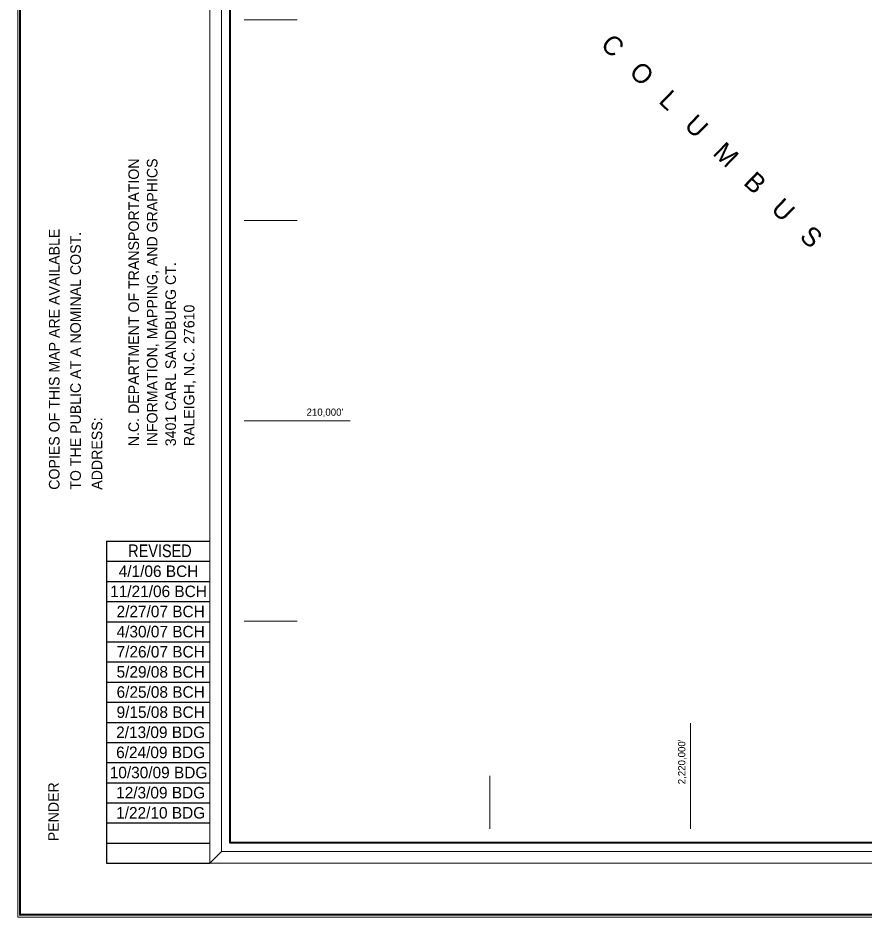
# Model space of a CAD drawing. Extents: x 666287 to 763091, y 56463 to 238034.
# Drawn here: x 666438 to 679292, y 56463 to 70133 of the extents above; entities that cross this region are included whole.
import ezdxf
from ezdxf.enums import TextEntityAlignment as Align

# ---------------------------------------------------------------- set-up
doc = ezdxf.new("R2010")
doc.units = 0
doc.header["$LTSCALE"] = 52
doc.header["$PDMODE"] = 32
doc.header["$PDSIZE"] = 26
for name, color, linetype, lineweight in [('1', 7, 'Continuous', 13), ('20', 7, 'Continuous', 40), ('61', 7, 'Continuous', 13)]:
    doc.layers.add(name, color=color, linetype=linetype, lineweight=lineweight)
doc.layers.add('52', color=7, linetype='Continuous')

msp = doc.modelspace()

# ---------------------------------------------------------------- linework, layer by layer
at = {"layer": '1'}
msp.add_lwpolyline([(763068.71, 56463.39), (666438.06, 56463.39), (666438.06, 112860.43), (763068.71, 112860.43)], close=True, dxfattribs=at)
msp.add_point((666473.07, 56498.39), dxfattribs=at)
at = {"layer": '20', "lineweight": 25}
for p, q in [((667780.7, 62178.2), (669351.73, 62178.2)), ((667780.7, 62178.2), (667780.7, 57280.82)), ((667780.7, 61872.09), (669351.73, 61872.09)), ((667780.7, 61566.01), (669351.73, 61566.01)), ((667780.7, 61259.93), (669351.73, 61259.93)), ((667780.7, 60953.85), (669351.73, 60953.85)), ((667780.7, 60647.77), (669351.73, 60647.77)), ((667780.7, 60341.69), (669351.73, 60341.69)), ((667780.7, 60035.61), (669351.73, 60035.61)), ((667780.7, 59729.5), (669351.73, 59729.5)), ((667780.7, 59423.42), (669351.73, 59423.42)), ((667780.7, 59117.34), (669351.73, 59117.34)), ((667780.7, 58811.26), (669351.73, 58811.26)), ((667780.7, 58505.17), (669351.73, 58505.17)), ((667780.7, 58199.09), (669351.73, 58199.09)), ((667780.7, 57892.98), (669351.73, 57892.98)), ((667780.7, 57586.9), (669351.73, 57586.9)), ((667780.7, 57280.82), (669351.73, 57280.82))]:
    msp.add_line(p, q, dxfattribs=at)
at = {"layer": '20'}
for points in [[(666473.07, 112825.43), (763033.71, 112825.43), (763033.71, 56498.39), (666473.07, 56498.39)], [(669660.92, 111716.47), (762108.2, 111716.47), (762108.2, 57590.1), (669660.92, 57590.1)]]:
    msp.add_lwpolyline(points, close=True, dxfattribs=at)
at = {"layer": '20', "lineweight": 13}
msp.add_lwpolyline([(669351.73, 112041.93), (669351.73, 57280.82), (669530.28, 57459.5), (669530.28, 111847.1), (762238.81, 111847.1), (762238.81, 57459.5), (669530.28, 57459.5), (669351.73, 57280.82), (762417.39, 57280.82), (762417.39, 112041.93)], close=True, dxfattribs=at)
at = {"layer": '61'}
for p, q in [((669874.15, 70104), (670678.65, 70104)), ((669874.15, 67056), (670678.65, 67056)), ((669874.15, 64008), (671483.15, 64008)), ((669874.15, 60960), (670678.65, 60960)), ((676656, 59412.33), (676656, 57803.33)), ((673608, 58607.83), (673608, 57803.33))]:
    msp.add_line(p, q, dxfattribs=at)

# ---------------------------------------------------------------- texts
at = {"layer": '20'}
for s, p in [('N.C. DEPARTMENT OF TRANSPORTATION', (668276.18, 63622)), ('INFORMATION, MAPPING, AND GRAPHICS', (668557.1, 63622)), ('COPIES OF THIS MAP ARE AVAILABLE', (667069.1, 62959.94)), ('TO THE PUBLIC AT A NOMINAL COST.', (667393.45, 62959.94)), ('3401 CARL SANDBURG CT.', (668838.03, 63622)), ('RALEIGH, N.C. 27610', (669118.95, 63622)), ('ADDRESS:', (667717.79, 62959.94))]:
    msp.add_text(s, height=160.9, rotation=90, dxfattribs=at).set_placement(p)
at = {"layer": '20', "width": 0.85}
msp.add_text('REVISED', height=193.1, dxfattribs=at).set_placement((668113.05, 61935.15))
at = {"layer": '20'}
for s, p in [(' 4/1/06 BCH ', (668573.5, 61633.71)), ('11/21/06 BCH', (668573.5, 61327.63)), (' 2/27/07 BCH', (668573.5, 61021.55)), (' 4/30/07 BCH', (668573.5, 60715.47)), (' 7/26/07 BCH', (668573.5, 60409.39)), (' 5/29/08 BCH', (668573.5, 60103.31)), (' 6/25/08 BCH', (668573.5, 59797.2)), (' 9/15/08 BCH', (668573.5, 59491.12)), (' 2/13/09 BDG', (668573.5, 59185.04)), (' 6/24/09 BDG', (668573.5, 58878.96)), ('10/30/09 BDG', (668573.5, 58572.88)), (' 12/3/09 BDG', (668573.5, 58266.8)), (' 1/22/10 BDG', (668573.5, 57960.69))]:
    msp.add_text(s, height=175, dxfattribs=at).set_placement(p, align=Align.CENTER)
msp.add_text('PENDER      ', height=160.9, rotation=90, dxfattribs=at).set_placement((667057.9, 58243.23), align=Align.CENTER)
at = {"layer": '52'}
msp.add_text('C   O   L   U   M   B   U   S', height=290, rotation=316.057, dxfattribs=at).set_placement((676880, 68160.2), align=Align.CENTER)
at = {"layer": '61'}
msp.add_text("210,000'", height=110, dxfattribs=at).set_placement((671101.79, 64085.04), align=Align.CENTER)
msp.add_text("2,220,000'", height=110, rotation=90, dxfattribs=at).set_placement((676577.11, 58823.02), align=Align.CENTER)

doc.saveas('drawing.dxf')
